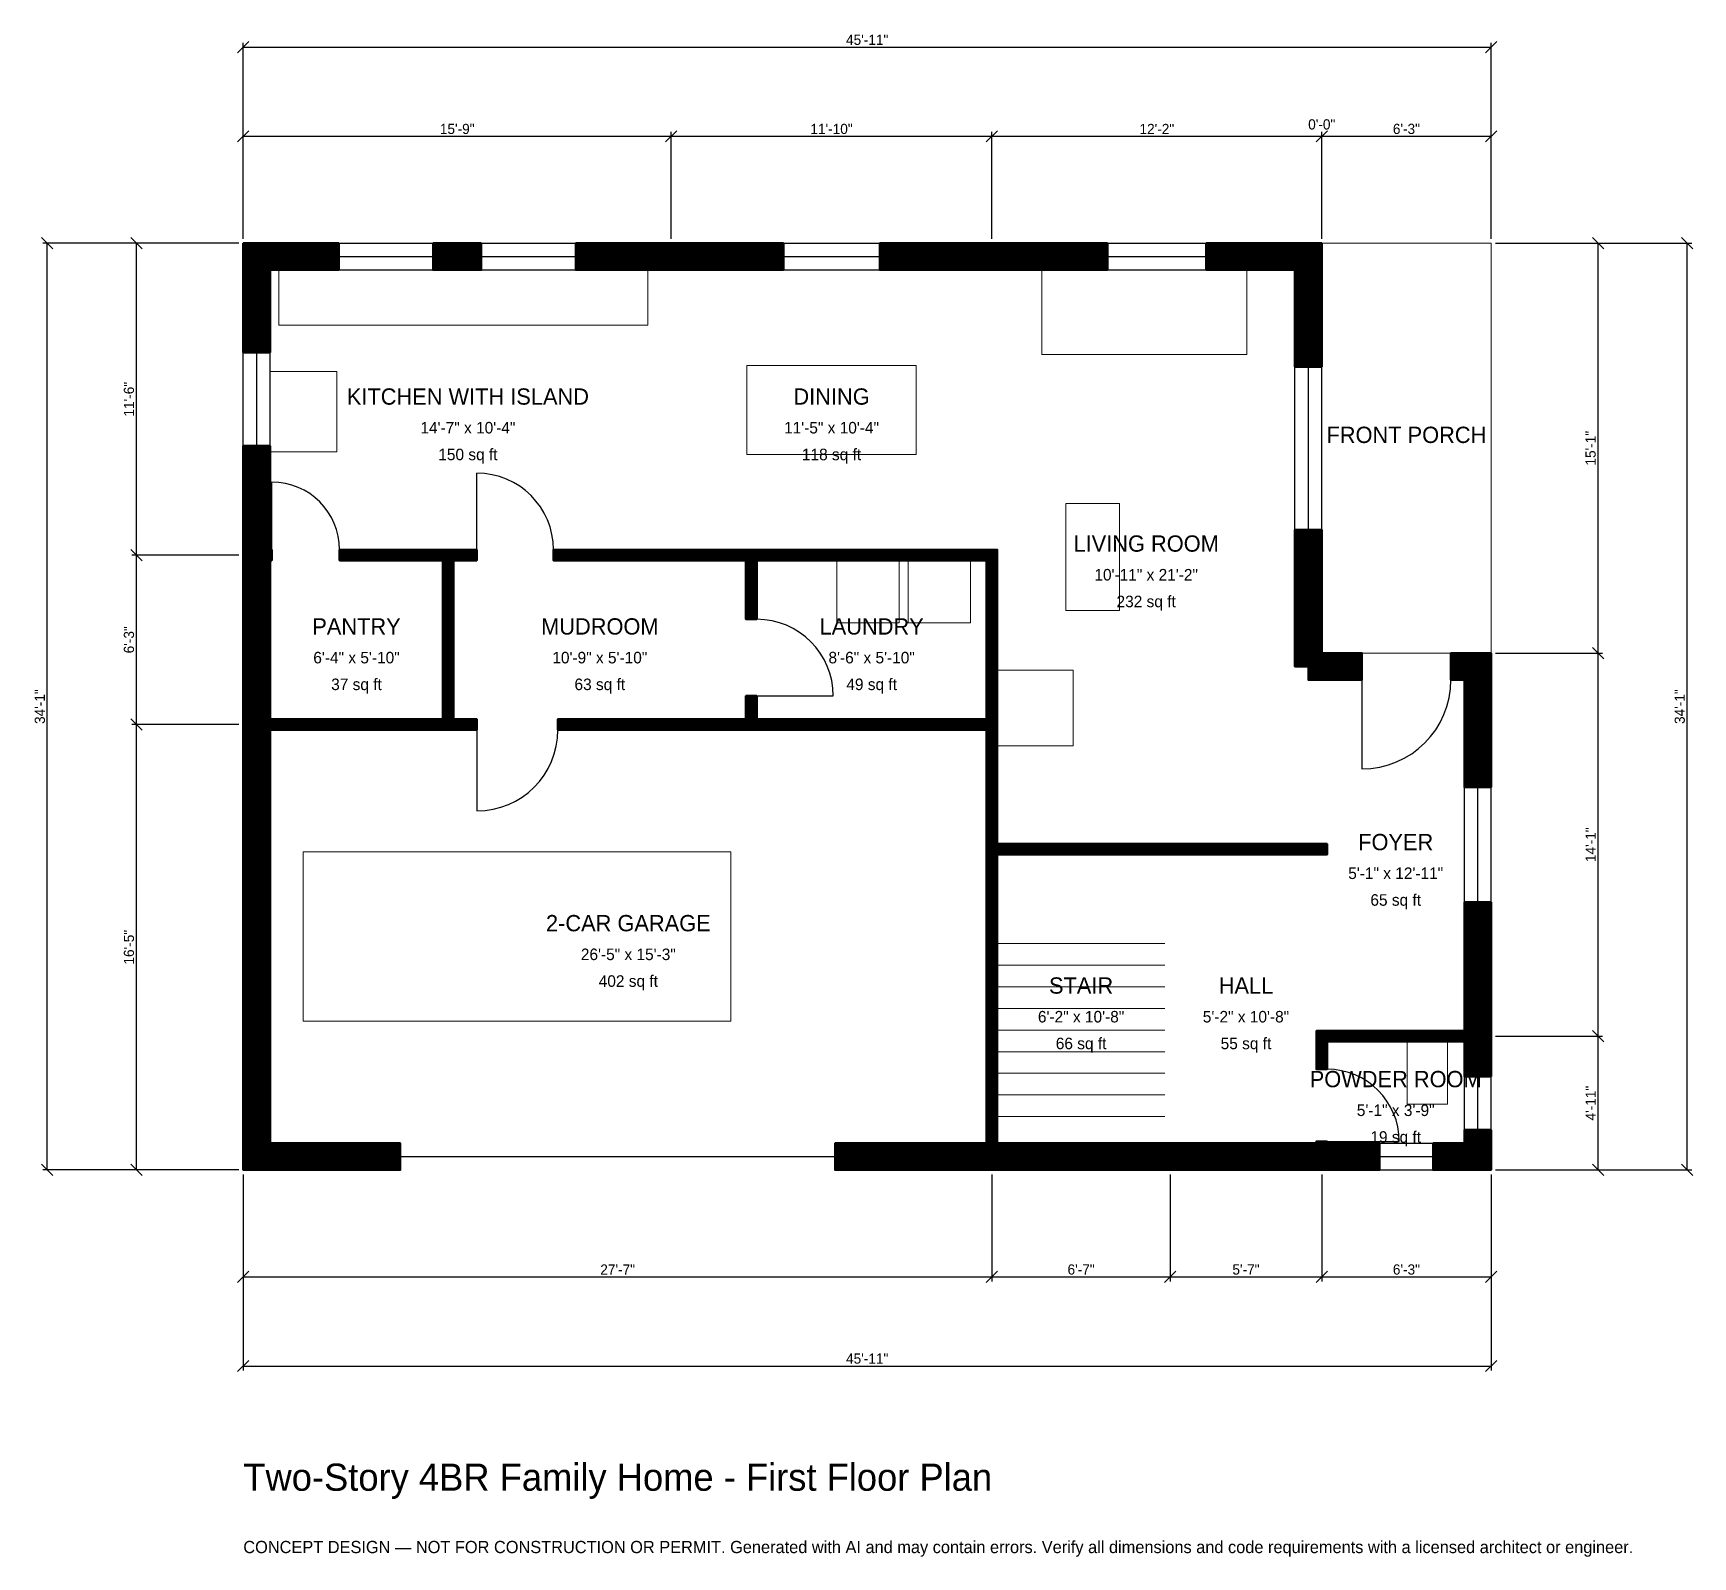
# Model space of a CAD drawing. Header units: inches. Extents: x -93 to 640, y -171 to 502.
import ezdxf
from ezdxf.enums import TextEntityAlignment as Align

# ---------------------------------------------------------------- set-up
doc = ezdxf.new("R2010")
doc.units = ezdxf.units.IN
doc.header["$MEASUREMENT"] = 0
doc.linetypes.add('DASHED', pattern=[0.6, 0.5, -0.1])
for name, color, linetype, lineweight in [('A-ANNO-DIMS', 1, 'Continuous', 13), ('A-ANNO-TEXT', 7, 'Continuous', 18), ('A-AREA-IDEN', 7, 'Continuous', 18), ('A-DOOR', 2, 'Continuous', 25), ('A-FLOR-FIXT', 9, 'Continuous', 13), ('A-FLOR-STRS', 3, 'Continuous', 18), ('A-FURN', 9, 'Continuous', 13), ('A-GLAZ', 4, 'Continuous', 25), ('A-SITE-PAVE', 8, 'Continuous', 13), ('A-WALL', 7, 'Continuous', 50), ('A-WALL-PATT', 8, 'Continuous', 13)]:
    doc.layers.add(name, color=color, linetype=linetype, lineweight=lineweight)
doc.dimstyles.new('PLAN', dxfattribs={"dimtxt": 4.5, "dimasz": 3, "dimexe": 2, "dimexo": 2, "dimgap": 1, "dimtad": 1, "dimdec": 0, "dimlunit": 4, "dimtsz": 2.5, "dimcen": 2.5, "dimclrd": 1, "dimclre": 1, "dimazin": 3, "dimtfac": 1, "dimtmove": 0, "dimatfit": 3})

msp = doc.modelspace()

# ---------------------------------------------------------------- hatches: boundary and pattern name
at = {"layer": 'A-WALL-PATT'}
h = msp.add_hatch(dxfattribs=at)
h.set_pattern_fill('ANSI31', color=8, scale=0.8)
h.paths.add_polyline_path([(0, 0), (0, 11.811), (0, 11.811), (0, 190.9449), (0, 194.4882), (0, 194.4882), (0, 199.2126), (0, 199.2126), (0, 202.7559), (0, 265.748), (0, 269.2913), (0, 269.2913), (0, 274.0157), (0, 274.0157), (0, 277.5591), (0, 319.8819), (11.811, 319.8819), (11.811, 277.5591), (11.811, 274.0157), (12.5984, 274.0157), (12.5984, 269.2913), (11.811, 269.2913), (11.811, 265.748), (11.811, 202.7559), (11.811, 199.2126), (88.189, 199.2126), (88.189, 269.2913), (42.5197, 269.2913), (42.5197, 274.0157), (88.189, 274.0157), (92.9134, 274.0157), (103.1496, 274.0157), (103.1496, 269.2913), (92.9134, 269.2913), (92.9134, 199.2126), (103.1496, 199.2126), (103.1496, 194.4882), (92.9134, 194.4882), (88.189, 194.4882), (11.811, 194.4882), (11.811, 190.9449), (11.811, 11.811), (69.2913, 11.811), (69.2913, 0), (11.811, 0), (11.811, 0), (0, 0), (0, 0), (0, 0)])
h.paths.add_polyline_path([(0, 397.6378), (0, 397.6378), (0, 409.4488), (0, 409.4488), (0, 409.4489), (11.811, 409.4489), (11.811, 409.4488), (42.126, 409.4488), (42.126, 397.6378), (11.811, 397.6378), (11.811, 361.2205), (0, 361.2205), (0, 397.6378)])
h.paths.add_polyline_path([(105.1181, 409.4488), (105.1181, 397.6378), (83.8583, 397.6378), (83.8583, 409.4488), (105.1181, 409.4488)])
h.paths.add_polyline_path([(183.0709, 409.4488), (194.8819, 409.4488), (238.5827, 409.4488), (238.5827, 397.6378), (194.8819, 397.6378), (183.0709, 397.6378), (146.8504, 397.6378), (146.8504, 409.4488), (183.0709, 409.4488)])
h.paths.add_polyline_path([(324.8031, 409.4488), (336.6142, 409.4488), (381.6929, 409.4488), (381.6929, 397.6378), (336.6142, 397.6378), (324.8031, 397.6378), (281.1024, 397.6378), (281.1024, 409.4488), (324.8031, 409.4488)])
h.paths.add_polyline_path([(464.5669, 409.4488), (464.5669, 409.4489), (476.378, 409.4489), (476.378, 409.4488), (476.378, 409.4488), (476.378, 397.6378), (476.378, 397.6378), (476.378, 354.9213), (464.5669, 354.9213), (464.5669, 397.6378), (425.3937, 397.6378), (425.3937, 409.4488), (464.5669, 409.4488)])
h.paths.add_polyline_path([(476.378, 228.3465), (494.0945, 228.3465), (494.0945, 216.5354), (470.4724, 216.5354), (470.4724, 222.4409), (464.5669, 222.4409), (464.5669, 282.874), (476.378, 282.874), (476.378, 228.3465)])
h.paths.add_polyline_path([(539.3701, 228.3465), (539.3701, 228.3465), (551.1811, 228.3465), (551.1811, 228.3465), (551.1811, 228.3465), (551.1811, 216.5354), (551.1811, 216.5354), (551.1811, 169.0945), (539.3701, 169.0945), (539.3701, 216.5354), (533.4646, 216.5354), (533.4646, 228.3465), (539.3701, 228.3465)])
h.paths.add_polyline_path([(551.1811, 64.9606), (551.1811, 61.4173), (551.1811, 61.4173), (551.1811, 56.6929), (551.1811, 56.6929), (551.1811, 53.1496), (551.1811, 41.3386), (539.3701, 41.3386), (539.3701, 53.1496), (539.3701, 56.6929), (478.7402, 56.6929), (478.7402, 44.4882), (474.0157, 44.4882), (474.0157, 56.6929), (474.0157, 61.4173), (478.7402, 61.4173), (539.3701, 61.4173), (539.3701, 64.9606), (539.3701, 118.3071), (551.1811, 118.3071), (551.1811, 64.9606)])
h.paths.add_polyline_path([(551.1811, 11.811), (551.1811, 11.811), (551.1811, 0), (551.1811, 0), (551.1811, 0), (539.3701, 0), (539.3701, 0), (525.5906, 0), (525.5906, 11.811), (539.3701, 11.811), (539.3701, 17.7165), (551.1811, 17.7165), (551.1811, 11.811)])
h.paths.add_polyline_path([(482.2835, 0), (478.7402, 0), (478.7402, 0), (474.0157, 0), (474.0157, 0), (470.4724, 0), (415.3543, 0), (403.5433, 0), (336.6142, 0), (333.0709, 0), (333.0709, 0), (328.3465, 0), (328.3465, 0), (324.8031, 0), (261.4173, 0), (261.4173, 11.811), (324.8031, 11.811), (328.3465, 11.811), (328.3465, 139.3701), (328.3465, 144.0945), (328.3465, 194.4882), (226.7717, 194.4882), (222.0472, 194.4882), (222.0472, 194.4882), (138.9764, 194.4882), (138.9764, 199.2126), (222.0472, 199.2126), (222.0472, 209.4488), (226.7717, 209.4488), (226.7717, 199.2126), (328.3465, 199.2126), (328.3465, 269.2913), (226.7717, 269.2913), (226.7717, 243.3071), (222.0472, 243.3071), (222.0472, 269.2913), (191.3386, 269.2913), (186.6142, 269.2913), (137.0079, 269.2913), (137.0079, 274.0157), (186.6142, 274.0157), (191.3386, 274.0157), (222.0472, 274.0157), (222.0472, 274.0157), (226.7717, 274.0157), (328.3465, 274.0157), (333.0709, 274.0157), (333.0709, 269.2913), (333.0709, 199.2126), (333.0709, 194.4882), (333.0709, 144.0945), (407.0866, 144.0945), (411.811, 144.0945), (478.7402, 144.0945), (478.7402, 139.3701), (411.811, 139.3701), (407.0866, 139.3701), (333.0709, 139.3701), (333.0709, 11.811), (336.6142, 11.811), (403.5433, 11.811), (415.3543, 11.811), (470.4724, 11.811), (474.0157, 11.811), (474.0157, 12.5984), (478.7402, 12.5984), (478.7402, 11.811), (482.2835, 11.811), (501.9685, 11.811), (501.9685, 0), (482.2835, 0)])

# ---------------------------------------------------------------- linework, layer by layer
at = {"layer": 'A-DOOR'}
for p, q in [((12.5984, 274.0157), (12.5984, 303.937)), ((103.1496, 274.0157), (103.1496, 307.874)), ((494.0945, 216.5354), (494.0945, 177.1654)), ((226.7717, 209.4488), (260.6299, 209.4488)), ((103.1496, 194.4882), (103.1496, 158.6614)), ((478.7402, 12.5984), (510.6299, 12.5984))]:
    msp.add_line(p, q, dxfattribs=at)
at = {"layer": 'A-DOOR', "linetype": 'DASHED'}
msp.add_line((69.2913, 5.9055), (261.4173, 5.9055), dxfattribs=at)
at = {"layer": 'A-DOOR'}
for centre, radius, start, end in [((12.5984, 274.0157), 29.9213, 0, 90), ((103.1496, 274.0157), 33.8583, 0, 90), ((226.7717, 209.4488), 33.8583, 0, 90), ((494.0945, 216.5354), 39.3701, 270, 360), ((103.1496, 194.4882), 35.8268, 270, 360), ((478.7402, 12.5984), 31.8898, 0, 90)]:
    msp.add_arc(centre, radius, start, end, dxfattribs=at)
at = {"layer": 'A-FLOR-FIXT'}
for points in [[(15.748, 373.2283), (178.7402, 373.2283), (178.7402, 397.6378), (15.748, 397.6378)], [(514.1732, 29.1339), (531.8898, 29.1339), (531.8898, 56.6929), (514.1732, 56.6929)]]:
    msp.add_lwpolyline(points, close=True, dxfattribs=at)
at = {"layer": 'A-FLOR-STRS'}
for p, q in [((333.0709, 100), (407.0866, 100)), ((333.0709, 90.4528), (407.0866, 90.4528)), ((333.0709, 80.9055), (407.0866, 80.9055)), ((333.0709, 71.3583), (407.0866, 71.3583)), ((333.0709, 61.811), (407.0866, 61.811)), ((333.0709, 52.2638), (407.0866, 52.2638)), ((333.0709, 42.7165), (407.0866, 42.7165)), ((333.0709, 33.1693), (407.0866, 33.1693)), ((333.0709, 23.622), (407.0866, 23.622))]:
    msp.add_line(p, q, dxfattribs=at)
at = {"layer": 'A-FURN'}
for points in [[(352.7559, 360.2362), (443.3071, 360.2362), (443.3071, 397.6378), (352.7559, 397.6378)], [(11.811, 317.3228), (41.3386, 317.3228), (41.3386, 352.7559), (11.811, 352.7559)], [(222.4409, 316.1417), (297.2441, 316.1417), (297.2441, 355.5118), (222.4409, 355.5118)], [(363.3858, 247.2441), (387.0079, 247.2441), (387.0079, 294.4882), (363.3858, 294.4882)], [(262.2047, 241.7323), (289.7638, 241.7323), (289.7638, 269.2913), (262.2047, 269.2913)], [(293.7008, 241.7323), (321.2598, 241.7323), (321.2598, 269.2913), (293.7008, 269.2913)], [(333.0709, 187.4016), (366.5354, 187.4016), (366.5354, 220.8661), (333.0709, 220.8661)], [(26.378, 65.748), (215.3543, 65.748), (215.3543, 140.5512), (26.378, 140.5512)]]:
    msp.add_lwpolyline(points, close=True, dxfattribs=at)
at = {"layer": 'A-GLAZ'}
for p, q in [((42.126, 409.4488), (83.8583, 409.4488)), ((42.126, 403.5433), (83.8583, 403.5433)), ((105.1181, 409.4488), (146.8504, 409.4488)), ((105.1181, 403.5433), (146.8504, 403.5433)), ((238.5827, 409.4488), (281.1024, 409.4488)), ((238.5827, 403.5433), (281.1024, 403.5433)), ((381.6929, 409.4488), (425.3937, 409.4488)), ((381.6929, 403.5433), (425.3937, 403.5433)), ((42.126, 397.6378), (83.8583, 397.6378)), ((105.1181, 397.6378), (146.8504, 397.6378)), ((238.5827, 397.6378), (281.1024, 397.6378)), ((381.6929, 397.6378), (425.3937, 397.6378)), ((0, 319.8819), (0, 361.2205)), ((5.9055, 319.8819), (5.9055, 361.2205)), ((11.811, 319.8819), (11.811, 361.2205)), ((464.5669, 282.874), (464.5669, 354.9213)), ((470.4724, 282.874), (470.4724, 354.9213)), ((476.378, 282.874), (476.378, 354.9213)), ((539.3701, 118.3071), (539.3701, 169.0945)), ((545.2756, 118.3071), (545.2756, 169.0945)), ((551.1811, 118.3071), (551.1811, 169.0945)), ((539.3701, 17.7165), (539.3701, 41.3386)), ((545.2756, 17.7165), (545.2756, 41.3386)), ((551.1811, 17.7165), (551.1811, 41.3386)), ((501.9685, 11.811), (525.5906, 11.811)), ((501.9685, 5.9055), (525.5906, 5.9055)), ((501.9685, 0), (525.5906, 0))]:
    msp.add_line(p, q, dxfattribs=at)
at = {"layer": 'A-SITE-PAVE', "linetype": 'DASHED'}
msp.add_lwpolyline([(476.378, 228.3465), (551.1811, 228.3465), (551.1811, 409.4488), (476.378, 409.4488)], close=True, dxfattribs=at)
at = {"layer": 'A-WALL'}
for points in [[(0, 397.6378), (0, 397.6378), (0, 409.4488), (0, 409.4488), (0, 409.4489), (11.811, 409.4489), (11.811, 409.4488), (42.126, 409.4488), (42.126, 397.6378), (11.811, 397.6378), (11.811, 361.2205), (0, 361.2205), (0, 397.6378)], [(105.1181, 409.4488), (105.1181, 397.6378), (83.8583, 397.6378), (83.8583, 409.4488), (105.1181, 409.4488)], [(183.0709, 409.4488), (194.8819, 409.4488), (238.5827, 409.4488), (238.5827, 397.6378), (194.8819, 397.6378), (183.0709, 397.6378), (146.8504, 397.6378), (146.8504, 409.4488), (183.0709, 409.4488)], [(324.8031, 409.4488), (336.6142, 409.4488), (381.6929, 409.4488), (381.6929, 397.6378), (336.6142, 397.6378), (324.8031, 397.6378), (281.1024, 397.6378), (281.1024, 409.4488), (324.8031, 409.4488)], [(464.5669, 409.4488), (464.5669, 409.4489), (476.378, 409.4489), (476.378, 409.4488), (476.378, 409.4488), (476.378, 397.6378), (476.378, 397.6378), (476.378, 354.9213), (464.5669, 354.9213), (464.5669, 397.6378), (425.3937, 397.6378), (425.3937, 409.4488), (464.5669, 409.4488)], [(0, 0), (0, 11.811), (0, 11.811), (0, 190.9449), (0, 194.4882), (0, 194.4882), (0, 199.2126), (0, 199.2126), (0, 202.7559), (0, 265.748), (0, 269.2913), (0, 269.2913), (0, 274.0157), (0, 274.0157), (0, 277.5591), (0, 319.8819), (11.811, 319.8819), (11.811, 277.5591), (11.811, 274.0157), (12.5984, 274.0157), (12.5984, 269.2913), (11.811, 269.2913), (11.811, 265.748), (11.811, 202.7559), (11.811, 199.2126), (88.189, 199.2126), (88.189, 269.2913), (42.5197, 269.2913), (42.5197, 274.0157), (88.189, 274.0157), (92.9134, 274.0157), (103.1496, 274.0157), (103.1496, 269.2913), (92.9134, 269.2913), (92.9134, 199.2126), (103.1496, 199.2126), (103.1496, 194.4882), (92.9134, 194.4882), (88.189, 194.4882), (11.811, 194.4882), (11.811, 190.9449), (11.811, 11.811), (69.2913, 11.811), (69.2913, 0), (11.811, 0), (11.811, 0), (0, 0), (0, 0), (0, 0)], [(476.378, 228.3465), (494.0945, 228.3465), (494.0945, 216.5354), (470.4724, 216.5354), (470.4724, 222.4409), (464.5669, 222.4409), (464.5669, 282.874), (476.378, 282.874), (476.378, 228.3465)], [(482.2835, 0), (478.7402, 0), (478.7402, 0), (474.0157, 0), (474.0157, 0), (470.4724, 0), (415.3543, 0), (403.5433, 0), (336.6142, 0), (333.0709, 0), (333.0709, 0), (328.3465, 0), (328.3465, 0), (324.8031, 0), (261.4173, 0), (261.4173, 11.811), (324.8031, 11.811), (328.3465, 11.811), (328.3465, 139.3701), (328.3465, 144.0945), (328.3465, 194.4882), (226.7717, 194.4882), (222.0472, 194.4882), (222.0472, 194.4882), (138.9764, 194.4882), (138.9764, 199.2126), (222.0472, 199.2126), (222.0472, 209.4488), (226.7717, 209.4488), (226.7717, 199.2126), (328.3465, 199.2126), (328.3465, 269.2913), (226.7717, 269.2913), (226.7717, 243.3071), (222.0472, 243.3071), (222.0472, 269.2913), (191.3386, 269.2913), (186.6142, 269.2913), (137.0079, 269.2913), (137.0079, 274.0157), (186.6142, 274.0157), (191.3386, 274.0157), (222.0472, 274.0157), (222.0472, 274.0157), (226.7717, 274.0157), (328.3465, 274.0157), (333.0709, 274.0157), (333.0709, 269.2913), (333.0709, 199.2126), (333.0709, 194.4882), (333.0709, 144.0945), (407.0866, 144.0945), (411.811, 144.0945), (478.7402, 144.0945), (478.7402, 139.3701), (411.811, 139.3701), (407.0866, 139.3701), (333.0709, 139.3701), (333.0709, 11.811), (336.6142, 11.811), (403.5433, 11.811), (415.3543, 11.811), (470.4724, 11.811), (474.0157, 11.811), (474.0157, 12.5984), (478.7402, 12.5984), (478.7402, 11.811), (482.2835, 11.811), (501.9685, 11.811), (501.9685, 0), (482.2835, 0)], [(539.3701, 228.3465), (539.3701, 228.3465), (551.1811, 228.3465), (551.1811, 228.3465), (551.1811, 228.3465), (551.1811, 216.5354), (551.1811, 216.5354), (551.1811, 169.0945), (539.3701, 169.0945), (539.3701, 216.5354), (533.4646, 216.5354), (533.4646, 228.3465), (539.3701, 228.3465)], [(551.1811, 64.9606), (551.1811, 61.4173), (551.1811, 61.4173), (551.1811, 56.6929), (551.1811, 56.6929), (551.1811, 53.1496), (551.1811, 41.3386), (539.3701, 41.3386), (539.3701, 53.1496), (539.3701, 56.6929), (478.7402, 56.6929), (478.7402, 44.4882), (474.0157, 44.4882), (474.0157, 56.6929), (474.0157, 61.4173), (478.7402, 61.4173), (539.3701, 61.4173), (539.3701, 64.9606), (539.3701, 118.3071), (551.1811, 118.3071), (551.1811, 64.9606)], [(551.1811, 11.811), (551.1811, 11.811), (551.1811, 0), (551.1811, 0), (551.1811, 0), (539.3701, 0), (539.3701, 0), (525.5906, 0), (525.5906, 11.811), (539.3701, 11.811), (539.3701, 17.7165), (551.1811, 17.7165), (551.1811, 11.811)]]:
    msp.add_lwpolyline(points, close=True, dxfattribs=at)

# ---------------------------------------------------------------- texts
at = {"layer": 'A-ANNO-TEXT'}
for s, height, p in [('Two-Story 4BR Family Home - First Floor Plan', 12, (0, -141.7323)), ('CONCEPT DESIGN — NOT FOR CONSTRUCTION OR PERMIT. Generated with AI and may contain errors. Verify all dimensions and code requirements with a licensed architect or engineer.', 5.4, (0, -169.2913))]:
    msp.add_text(s, height=height, dxfattribs=at).set_placement(p)
at = {"layer": 'A-AREA-IDEN'}
for s, height, p in [('KITCHEN WITH ISLAND', 7.2, (99.2126, 341.7323)), ('DINING', 7.2, (259.8425, 341.7323)), ('14\'-7" x 10\'-4"', 5.1, (99.2126, 327.9528)), ('11\'-5" x 10\'-4"', 5.1, (259.8425, 327.9528)), ('FRONT PORCH', 7.2, (513.7795, 324.8031)), ('150 sq ft', 5.1, (99.2126, 316.1417)), ('118 sq ft', 5.1, (259.8425, 316.1417)), ('LIVING ROOM', 7.2, (398.8189, 276.7717)), ('10\'-11" x 21\'-2"', 5.1, (398.8189, 262.9921)), ('232 sq ft', 5.1, (398.8189, 251.1811)), ('PANTRY', 7.2, (50, 240.1575)), ('MUDROOM', 7.2, (157.4803, 240.1575)), ('LAUNDRY', 7.2, (277.5591, 240.1575)), ('6\'-4" x 5\'-10"', 5.1, (50, 226.378)), ('10\'-9" x 5\'-10"', 5.1, (157.4803, 226.378)), ('8\'-6" x 5\'-10"', 5.1, (277.5591, 226.378)), ('37 sq ft', 5.1, (50, 214.5669)), ('63 sq ft', 5.1, (157.4803, 214.5669)), ('49 sq ft', 5.1, (277.5591, 214.5669)), ('FOYER', 7.2, (509.0551, 144.8819)), ('5\'-1" x 12\'-11"', 5.1, (509.0551, 131.1024)), ('65 sq ft', 5.1, (509.0551, 119.2913)), ('2-CAR GARAGE', 7.2, (170.0787, 109.0551)), ('26\'-5" x 15\'-3"', 5.1, (170.0787, 95.2756)), ('402 sq ft', 5.1, (170.0787, 83.4646)), ('STAIR', 7.2, (370.0787, 81.4961)), ('HALL', 7.2, (442.9134, 81.4961)), ('6\'-2" x 10\'-8"', 5.1, (370.0787, 67.7165)), ('5\'-2" x 10\'-8"', 5.1, (442.9134, 67.7165)), ('66 sq ft', 5.1, (370.0787, 55.9055)), ('55 sq ft', 5.1, (442.9134, 55.9055)), ('POWDER ROOM', 7.2, (509.0551, 40.1575)), ('5\'-1" x 3\'-9"', 5.1, (509.0551, 26.378)), ('19 sq ft', 5.1, (509.0551, 14.5669))]:
    msp.add_text(s, height=height, dxfattribs=at).set_placement(p, align=Align.MIDDLE_CENTER)

# ---------------------------------------------------------------- dimensions: what is measured, and where the dimension line sits
at = {"layer": 'A-ANNO-DIMS'}
for base, p1, p2, text in [((0, 496.063), (0, 409.4488), (551.1811, 409.4488), '45\'-11"'), ((0, 456.6929), (0, 409.4488), (188.9764, 409.4488), '15\'-9"'), ((188.9764, 456.6929), (188.9764, 409.4488), (330.7087, 409.4488), '11\'-10"'), ((330.7087, 456.6929), (330.7087, 409.4488), (476.378, 409.4488), '12\'-2"'), ((476.378, 456.6929), (476.378, 409.4488), (476.378, 409.4488), '0\'-0"'), ((476.378, 456.6929), (476.378, 409.4488), (551.1811, 409.4488), '6\'-3"'), ((0, -47.2441), (0, 0), (330.7087, 0), '27\'-7"'), ((0, -86.6142), (0, 0), (551.1811, 0), '45\'-11"'), ((330.7087, -47.2441), (330.7087, 0), (409.4488, 0), '6\'-7"'), ((409.4488, -47.2441), (409.4488, 0), (476.378, 0), '5\'-7"'), ((476.378, -47.2441), (476.378, 0), (551.1811, 0), '6\'-3"')]:
    msp.add_linear_dim(base=base, p1=p1, p2=p2, text=text, dimstyle='PLAN', dxfattribs=at).render()
for base, p1, p2, text in [((-86.6142, 0), (0, 0), (0, 409.4488), '34\'-1"'), ((-47.2441, 271.6535), (0, 271.6535), (0, 409.4488), '11\'-6"'), ((598.4252, 228.3465), (551.1811, 228.3465), (551.1811, 409.4488), '15\'-1"'), ((637.7953, 0), (551.1811, 0), (551.1811, 409.4488), '34\'-1"'), ((-47.2441, 196.8504), (0, 196.8504), (0, 271.6535), '6\'-3"'), ((598.4252, 59.0551), (551.1811, 59.0551), (551.1811, 228.3465), '14\'-1"'), ((-47.2441, 0), (0, 0), (0, 196.8504), '16\'-5"'), ((598.4252, 0), (551.1811, 0), (551.1811, 59.0551), '4\'-11"')]:
    msp.add_linear_dim(base=base, p1=p1, p2=p2, angle=90, text=text, dimstyle='PLAN', dxfattribs=at).render()

doc.saveas('drawing.dxf')
